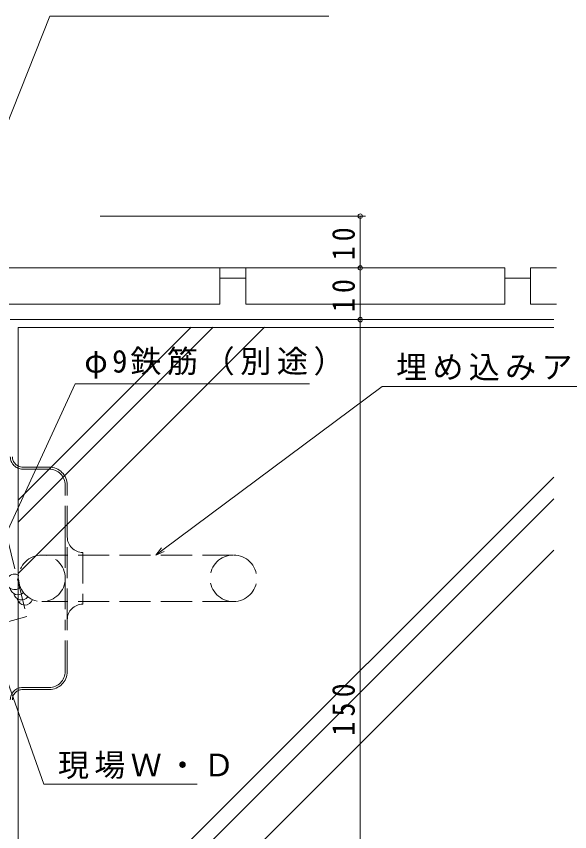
# Model space of a CAD drawing. Units: millimetres, scale not verified. Extents: x -594 to 539, y -420 to 386.
# Drawn here: x 337.7 to 444.6, y -171.6 to -14 of the extents above; entities that cross this region are included whole.
import ezdxf

# ---------------------------------------------------------------- set-up
doc = ezdxf.new("R2010")
doc.units = ezdxf.units.MM
doc.header["$LTSCALE"] = 2
doc.linetypes.add('DASHED3', pattern=[4, 3, -1])
for name, color, linetype, lineweight in [('0-5_YKK_13', 4, 'Continuous', 9), ('0-6_YKK_D', 6, 'Continuous', 9), ('0-7_YSS_K', 3, 'Continuous', 9), ('0-8_YSS_KE', 3, 'Continuous', 9)]:
    doc.layers.add(name, color=color, linetype=linetype, lineweight=lineweight)
doc.styles.add('ＭＳ ゴシック', font='')
doc.styles.get('ＭＳ ゴシック').set_extended_font_data('MS Gothic')

msp = doc.modelspace()

# ---------------------------------------------------------------- linework, layer by layer
at = {"layer": '0-5_YKK_13', "linetype": 'DASHED3'}
for p, q in [((343.999, -101.094), (338.899, -101.094)), ((343.999, -101.494), (338.899, -101.494)), ((347.099, -114.594), (347.099, -104.594)), ((347.499, -114.594), (347.499, -104.594)), ((347.099, -114.594), (347.099, -130.594)), ((347.499, -130.594), (347.499, -114.594)), ((379.599, -118.094), (342.599, -118.094)), ((350.499, -117.594), (350.499, -127.594)), ((379.599, -127.094), (342.599, -127.094)), ((347.099, -140.594), (347.099, -130.594)), ((347.499, -140.594), (347.499, -130.594)), ((338.899, -143.694), (343.999, -143.694)), ((338.899, -144.094), (343.999, -144.094))]:
    msp.add_line(p, q, dxfattribs=at)
msp.add_circle((342.599, -122.594), 4.5, dxfattribs=at)
for centre, radius, start, end in [((338.899, -99.094), 2.4, 180, 270), ((338.899, -99.094), 2, 180, 270), ((343.999, -104.594), 3.5, 0, 90), ((343.999, -104.594), 3.1, 0, 90), ((350.499, -114.594), 3, 180, 270), ((379.599, -122.594), 4.5, 90, 270), ((379.599, -122.594), 4.5, 270, 90), ((350.499, -130.594), 3, 90, 180), ((343.999, -140.594), 3.5, 270, 0), ((343.999, -140.594), 3.1, 270, 0), ((338.899, -146.094), 2.4, 90, 180), ((338.899, -146.094), 2, 90, 180)]:
    msp.add_arc(centre, radius, start, end, dxfattribs=at)
at = {"layer": '0-6_YKK_D'}
for p, q in [((325.127, -61.764), (344.126, -13.955)), ((344.126, -13.955), (398.026, -13.955)), ((353.88, -52.592), (405.099, -52.592)), ((404.099, -52.592), (404.099, -62.594)), ((353.88, -62.594), (405.099, -62.594)), ((353.88, -62.594), (405.099, -62.594)), ((404.099, -62.594), (404.099, -72.594)), ((353.88, -72.594), (405.099, -72.594)), ((353.88, -72.594), (405.099, -72.594)), ((404.099, -72.594), (404.099, -222.589)), ((334.929, -115.696), (349.04, -85.022)), ((349.04, -85.022), (394.3, -85.022)), ((365.963, -117.078), (408.318, -85.535)), ((408.318, -85.535), (479.498, -85.535)), ((326.832, -116.935), (343.003, -162.413)), ((364.599, -118.094), (365.691, -116.713)), ((364.599, -118.094), (365.963, -117.078)), ((366.235, -117.444), (364.599, -118.094)), ((343.003, -162.413), (372.583, -162.413))]:
    msp.add_line(p, q, dxfattribs=at)
for centre in [(404.099, -52.592), (404.099, -62.594), (404.099, -62.594), (404.099, -72.594), (404.099, -72.594)]:
    msp.add_circle(centre, 0.425, dxfattribs=at)
at = {"layer": '0-7_YSS_K'}
for p, q in [((337.999, -121.664), (385.584, -74.079)), ((337.999, -111.764), (375.685, -74.079)), ((337.999, -107.522), (371.442, -74.079)), ((337.999, -221.079), (337.999, -74.094)), ((337.999, -74.094), (441.5, -74.094)), ((337.999, -206.517), (441.5, -103.016)), ((337.999, -210.759), (441.5, -107.259)), ((337.999, -220.659), (441.5, -117.158)), ((338.171, -127.119), (338.371, -127.119))]:
    msp.add_line(p, q, dxfattribs=at)
at = {"layer": '0-7_YSS_K', "linetype": 'DASHED3'}
for p, q in [((334.035, -107.172), (339.686, -130.01)), ((339.686, -130.01), (330.994, -132.347))]:
    msp.add_line(p, q, dxfattribs=at)
at = {"layer": '0-7_YSS_K'}
for centre, start, end in [((337.305, -123.288), 56.46704, 318.52055), ((337.974, -124.284), 190.31837, 315.15222), ((338.643, -125.28), 190.31837, 324.07356), ((339.313, -126.276), 190.31837, 343.77441)]:
    msp.add_arc(centre, 1.5, start, end, dxfattribs=at)
at = {"layer": '0-8_YSS_KE'}
for p, q in [((376.999, -62.594), (331.999, -62.594)), ((376.999, -69.594), (376.999, -62.594)), ((381.999, -69.594), (381.999, -62.594)), ((432, -62.594), (381.999, -62.594)), ((432, -69.594), (432, -62.594)), ((437, -69.594), (437, -62.594)), ((442, -62.594), (437, -62.594)), ((381.999, -64.594), (376.999, -64.594)), ((437, -64.594), (432, -64.594)), ((331.999, -69.594), (376.999, -69.594)), ((381.999, -69.594), (432, -69.594)), ((437, -69.594), (442, -69.594)), ((336.499, -72.594), (441.5, -72.594))]:
    msp.add_line(p, q, dxfattribs=at)

# ---------------------------------------------------------------- texts
at = {"layer": '0-6_YKK_D', "color": 7, "char_height": 4.399, "attachment_point": 7, "rotation": 90, "style": 'ＭＳ ゴシック'}
for s, insert in [('\\T1.36;\\W0.9;10', (403.099, -61.113)), ('\\T1.36;\\W0.9;10', (403.099, -71.114)), ('\\T1.38;\\W0.9;150', (403.099, -153.031))]:
    msp.add_mtext(s, dxfattribs=dict(at, insert=insert))
at = {"layer": '0-6_YKK_D', "color": 7, "char_height": 4.399, "attachment_point": 7, "style": 'ＭＳ ゴシック'}
for s, insert in [('\\T1.18;φ9鉄筋（別途）', (350.78, -84.022)), ('\\T1.17;埋め込みアンカー（別途）', (411.018, -84.535)), ('\\T1.17;現場Ｗ・Ｄ', (345.703, -161.413))]:
    msp.add_mtext(s, dxfattribs=dict(at, insert=insert))

doc.saveas('drawing.dxf')
